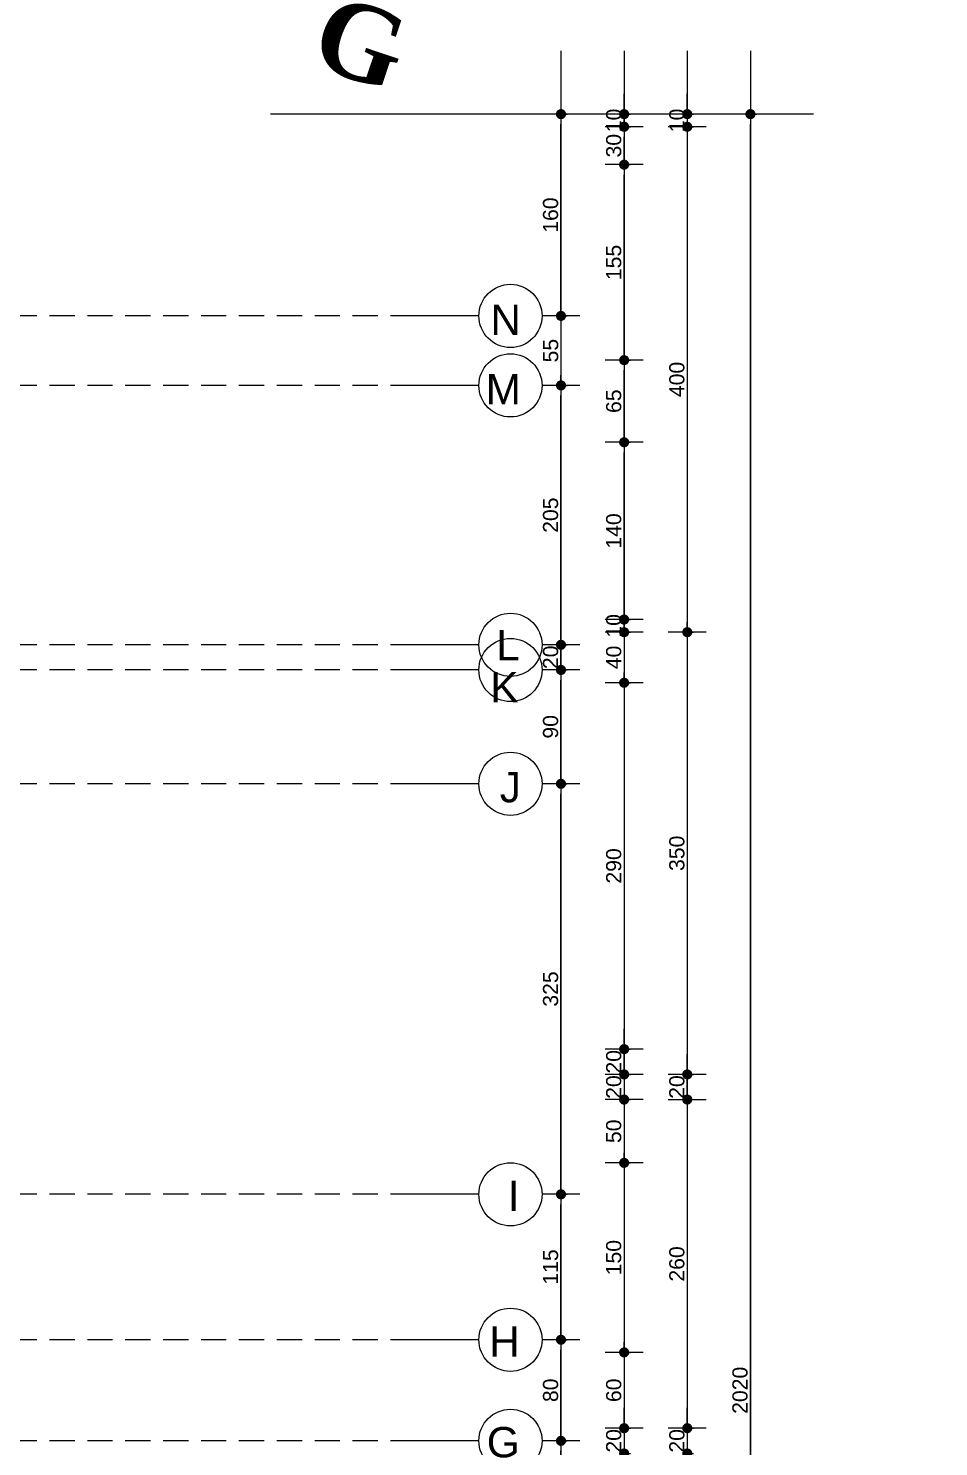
# Model space of a CAD drawing. Header units: millimetres. Extents: x 38129 to 72024, y -56282 to 16512.
# Drawn here: x 55656 to 56377, y -44145 to -43023 of the extents above; entities that cross this region are included whole.
import ezdxf

# ---------------------------------------------------------------- set-up
doc = ezdxf.new("R2010")
doc.units = ezdxf.units.MM
doc.linetypes.add('HIDDEN', pattern=[0.375, 0.25, -0.125])
for name, color, linetype, lineweight in [('AKS', 55, 'HIDDEN', 0), ('DIŞÖLÇÜ', 37, 'Continuous', 0), ('DÖŞEME', 4, 'Continuous', 15), ('dışölçü', 32, 'Continuous', 25)]:
    doc.layers.add(name, color=color, linetype=linetype, lineweight=lineweight)
doc.styles.add('icdisolcu_yazi', font='arial.ttf')
doc.styles.add('MALİ1', font='timesbd.ttf')
doc.styles.get("Standard").update_dxf_attribs({"font": 'arial.ttf'})
doc.dimstyles.new('İç Ölçü', dxfattribs={"dimtxt": 12, "dimasz": 8, "dimexe": 5, "dimexo": 0, "dimgap": 2, "dimtad": 1, "dimdec": 0, "dimzin": 12, "dimdsep": 46, "dimtxsty": 'icdisolcu_yazi', "dimblk": 'DOT', "dimcen": 8, "dimdle": 5, "dimclrd": 256, "dimclre": 256, "dimclrt": 7, "dimadec": 0, "dimazin": 3, "dimtfac": 1, "dimtdec": 0, "dimtix": 1, "dimtmove": 2, "dimatfit": 3, "dimldrblk": 'DOT', "dimfxl": 0, "dimtolj": 1, "dimtzin": 0, "dimlwd": -1, "dimlwe": -1, "dimarcsym": 0})

# ---------------------------------------------------------------- blocks, each defined once
blk = doc.blocks.new('KUZEY İŞARETİ')
at = {"layer": 'DÖŞEME'}
h = blk.add_hatch(color=256, dxfattribs=at)
h.paths.add_polyline_path([(0, -74.01), (-19.77, -19.77), (0, 0)])
h.paths.add_polyline_path([(74.01, 0), (19.77, -19.77), (0, 0)])
h.paths.add_polyline_path([(19.59, 19.59), (0, 0), (0, 97.96)])
h.paths.add_polyline_path([(-74.01, 0), (-19.77, 19.77), (0, 0)])
h = blk.add_hatch(color=256, dxfattribs=at)
h.paths.add_polyline_path([(-51.67, -51.83), (-32.27, -19.48), (-22.9, -22.9)])
h.paths.add_polyline_path([(51.84, -51.76), (19.46, -32.33), (22.9, -22.9)])
h.paths.add_polyline_path([(32.6, 19.36), (22.9, 22.9), (52.03, 51.88), (52.15, 51.95)])
h.paths.add_polyline_path([(-22.9, 22.9), (-51.67, 51.83), (-51.75, 51.95), (-20.35, 33.11)])
for p, q in [((0, 97.96), (0, -74.01)), ((52.03, 51.88), (22.9, 22.9)), ((-51.67, 51.83), (-22.9, 22.9)), ((19.77, 19.77), (-19.77, -19.77)), ((-19.77, 19.77), (0, 0)), ((-74.01, 0), (74.01, 0)), ((0, 0), (19.77, -19.77)), ((-51.67, -51.83), (-22.9, -22.9)), ((51.84, -51.76), (22.9, -22.9))]:
    blk.add_line(p, q)
for points in [[(-22.9, 22.9), (0, 114.49), (22.9, 22.9), (85.73, 0), (22.9, -22.9), (0, -85.73), (-22.9, -22.9), (-85.73, 0)], [(-19.52, 19.86), (0, 97.96), (19.52, 19.86), (74.01, 0), (19.77, -19.77), (0, -74.01), (-19.77, -19.77), (-74.01, 0)]]:
    blk.add_lwpolyline(points, close=True)
for points in [[(-35.15, 18.44), (-60.52, 60.72), (-19.58, 36.16)], [(19.64, 35.95), (60.92, 60.72), (35.48, 18.31)], [(-32.27, 19.48), (-51.75, 51.95), (-20.35, 33.11)], [(20.4, 32.9), (52.15, 51.95), (32.6, 19.36)], [(-18.34, -35.41), (-60.52, -60.72), (-35.15, -18.44)], [(35.48, -18.31), (60.92, -60.72), (18.41, -35.21)], [(-19.39, -32.53), (-51.75, -51.95), (-32.27, -19.48)], [(32.6, -19.36), (52.15, -51.95), (19.46, -32.33)]]:
    blk.add_lwpolyline(points)
for radius, start, end in [(59.62, 103.7216, 128.4843), (59.62, 51.301, 76.2784), (55.61, 105.9189, 126.927), (55.61, 52.8404, 74.0811), (59.62, 141.2295, 170.5301), (55.61, 142.763, 168.1645), (55.61, 11.8355, 36.8494), (59.62, 9.4699, 38.4126), (59.62, 189.4699, 218.7705), (55.61, 191.8355, 217.237), (55.61, 323.1506, 348.1645), (59.62, 321.5874, 350.5301), (59.62, 231.5157, 260.5301), (55.61, 233.073, 258.1645), (59.62, 279.4699, 308.699), (55.61, 281.8355, 307.1596)]:
    blk.add_arc((0, 0), radius, start, end)
at = {"style": 'MALİ1'}
for s, p in [('K', (-13.15, 121.07)), ('B', (-126.55, -8.33)), ('D', (92.59, -8.33)), ('G', (-13.15, -123.15))]:
    blk.add_text(s, height=25, dxfattribs=at).set_placement(p)
blk = doc.blocks.new('_Dot')
at = {"color": 0, "lineweight": -2}
blk.add_line((-0.5, 0), (-1, 0), dxfattribs=at)
at = {"color": 0, "lineweight": 30, "const_width": 0.5}
blk.add_lwpolyline([(-0.25, 0, 1), (0.25, 0, 1)], format="xyb", close=True, dxfattribs=at)
blk = doc.blocks.new('*D1895')
at = {"layer": 'Defpoints', "color": 0, "lineweight": 120, "transparency": 16777216}
for p in [(56078.1, -44140.4), (56078.1, -44140.4), (56078.1, -44240.4)]:
    blk.add_point(p, dxfattribs=at)
at = {"layer": 'DIŞÖLÇÜ', "transparency": 16777216}
for p, q in [((56078.1, -44140.4), (56083.1, -44140.4)), ((56078.1, -44240.4), (56083.1, -44240.4))]:
    blk.add_line(p, q, dxfattribs=at)
at = {"layer": 'DIŞÖLÇÜ', "linetype": 'Continuous', "transparency": 16777216}
blk.add_line((56078.1, -44232.4), (56078.1, -44148.4), dxfattribs=at)
at = {"layer": 'DIŞÖLÇÜ', "transparency": 16777216, "xscale": 8, "yscale": 8, "zscale": 8}
for p, rotation in [((56078.1, -44140.4), 90), ((56078.1, -44240.4), 270)]:
    blk.add_blockref('_Dot', p, dxfattribs=dict(at, rotation=rotation))
at = {"layer": 'DIŞÖLÇÜ', "color": 7, "transparency": 16777216, "insert": (56069.9, -44190.4), "char_height": 12, "attachment_point": 5, "rotation": 90, "style": 'icdisolcu_yazi'}
blk.add_mtext('\\A1;100', dxfattribs=at)
blk = doc.blocks.new('*D1896')
at = {"layer": 'Defpoints', "color": 0, "lineweight": 120, "transparency": 16777216}
for p in [(56078.1, -44060.4), (56078.1, -44060.4), (56078.1, -44140.4)]:
    blk.add_point(p, dxfattribs=at)
at = {"layer": 'DIŞÖLÇÜ', "transparency": 16777216}
for p, q in [((56078.1, -44060.4), (56083.1, -44060.4)), ((56078.1, -44140.4), (56083.1, -44140.4))]:
    blk.add_line(p, q, dxfattribs=at)
at = {"layer": 'DIŞÖLÇÜ', "linetype": 'Continuous', "transparency": 16777216}
blk.add_line((56078.1, -44132.4), (56078.1, -44068.4), dxfattribs=at)
at = {"layer": 'DIŞÖLÇÜ', "transparency": 16777216, "xscale": 8, "yscale": 8, "zscale": 8}
for p, rotation in [((56078.1, -44060.4), 90), ((56078.1, -44140.4), 270)]:
    blk.add_blockref('_Dot', p, dxfattribs=dict(at, rotation=rotation))
at = {"layer": 'DIŞÖLÇÜ', "color": 7, "transparency": 16777216, "insert": (56069.9, -44100.4), "char_height": 12, "attachment_point": 5, "rotation": 90, "style": 'icdisolcu_yazi'}
blk.add_mtext('\\A1;80', dxfattribs=at)
blk = doc.blocks.new('*D1897')
at = {"layer": 'Defpoints', "color": 0, "lineweight": 120, "transparency": 16777216}
for p in [(56078.1, -43945.3), (56078.1, -43945.3), (56078.1, -44060.4)]:
    blk.add_point(p, dxfattribs=at)
at = {"layer": 'DIŞÖLÇÜ', "transparency": 16777216}
for p, q in [((56078.1, -43945.3), (56083.1, -43945.3)), ((56078.1, -44060.4), (56083.1, -44060.4))]:
    blk.add_line(p, q, dxfattribs=at)
at = {"layer": 'DIŞÖLÇÜ', "linetype": 'Continuous', "transparency": 16777216}
blk.add_line((56078.1, -44052.4), (56078.1, -43953.3), dxfattribs=at)
at = {"layer": 'DIŞÖLÇÜ', "transparency": 16777216, "xscale": 8, "yscale": 8, "zscale": 8}
for p, rotation in [((56078.1, -43945.3), 90), ((56078.1, -44060.4), 270)]:
    blk.add_blockref('_Dot', p, dxfattribs=dict(at, rotation=rotation))
at = {"layer": 'DIŞÖLÇÜ', "color": 7, "transparency": 16777216, "insert": (56069.9, -44002.8), "char_height": 12, "attachment_point": 5, "rotation": 90, "style": 'icdisolcu_yazi'}
blk.add_mtext('\\A1;115', dxfattribs=at)
blk = doc.blocks.new('*D1898')
at = {"layer": 'Defpoints', "color": 0, "lineweight": 120, "transparency": 16777216}
for p in [(56078.1, -43620.4), (56078.1, -43620.4), (56078.1, -43945.3)]:
    blk.add_point(p, dxfattribs=at)
at = {"layer": 'DIŞÖLÇÜ', "transparency": 16777216}
for p, q in [((56078.1, -43620.4), (56083.1, -43620.4)), ((56078.1, -43945.3), (56083.1, -43945.3))]:
    blk.add_line(p, q, dxfattribs=at)
at = {"layer": 'DIŞÖLÇÜ', "linetype": 'Continuous', "transparency": 16777216}
blk.add_line((56078.1, -43937.3), (56078.1, -43628.4), dxfattribs=at)
at = {"layer": 'DIŞÖLÇÜ', "transparency": 16777216, "xscale": 8, "yscale": 8, "zscale": 8}
for p, rotation in [((56078.1, -43620.4), 90), ((56078.1, -43945.3), 270)]:
    blk.add_blockref('_Dot', p, dxfattribs=dict(at, rotation=rotation))
at = {"layer": 'DIŞÖLÇÜ', "color": 7, "transparency": 16777216, "insert": (56069.9, -43782.8), "char_height": 12, "attachment_point": 5, "rotation": 90, "style": 'icdisolcu_yazi'}
blk.add_mtext('\\A1;325', dxfattribs=at)
blk = doc.blocks.new('*D1899')
at = {"layer": 'Defpoints', "color": 0, "lineweight": 120, "transparency": 16777216}
for p in [(56078.1, -43530.3), (56078.1, -43530.3), (56078.1, -43620.4)]:
    blk.add_point(p, dxfattribs=at)
at = {"layer": 'DIŞÖLÇÜ', "transparency": 16777216}
for p, q in [((56078.1, -43530.3), (56083.1, -43530.3)), ((56078.1, -43620.4), (56083.1, -43620.4))]:
    blk.add_line(p, q, dxfattribs=at)
at = {"layer": 'DIŞÖLÇÜ', "linetype": 'Continuous', "transparency": 16777216}
blk.add_line((56078.1, -43612.4), (56078.1, -43538.3), dxfattribs=at)
at = {"layer": 'DIŞÖLÇÜ', "transparency": 16777216, "xscale": 8, "yscale": 8, "zscale": 8}
for p, rotation in [((56078.1, -43530.3), 90), ((56078.1, -43620.4), 270)]:
    blk.add_blockref('_Dot', p, dxfattribs=dict(at, rotation=rotation))
at = {"layer": 'DIŞÖLÇÜ', "color": 7, "transparency": 16777216, "insert": (56069.9, -43575.3), "char_height": 12, "attachment_point": 5, "rotation": 90, "style": 'icdisolcu_yazi'}
blk.add_mtext('\\A1;90', dxfattribs=at)
blk = doc.blocks.new('*D1900')
at = {"layer": 'Defpoints', "color": 0, "lineweight": 120, "transparency": 16777216}
for p in [(56078.1, -43510.4), (56078.1, -43510.4), (56078.1, -43530.3)]:
    blk.add_point(p, dxfattribs=at)
at = {"layer": 'DIŞÖLÇÜ', "linetype": 'Continuous', "transparency": 16777216}
for p, q in [((56078.1, -43502.4), (56078.1, -43494.4)), ((56078.1, -43530.3), (56078.1, -43510.4)), ((56078.1, -43538.3), (56078.1, -43546.3))]:
    blk.add_line(p, q, dxfattribs=at)
at = {"layer": 'DIŞÖLÇÜ', "transparency": 16777216}
for p, q in [((56078.1, -43510.4), (56083.1, -43510.4)), ((56078.1, -43530.3), (56083.1, -43530.3))]:
    blk.add_line(p, q, dxfattribs=at)
at = {"layer": 'DIŞÖLÇÜ', "transparency": 16777216, "xscale": 8, "yscale": 8, "zscale": 8}
for p, rotation in [((56078.1, -43510.4), 270), ((56078.1, -43530.3), 90)]:
    blk.add_blockref('_Dot', p, dxfattribs=dict(at, rotation=rotation))
at = {"layer": 'DIŞÖLÇÜ', "color": 7, "transparency": 16777216, "insert": (56069.9, -43520.3), "char_height": 12, "attachment_point": 5, "rotation": 90, "style": 'icdisolcu_yazi'}
blk.add_mtext('\\A1;20', dxfattribs=at)
blk = doc.blocks.new('*D1901')
at = {"layer": 'Defpoints', "color": 0, "lineweight": 120, "transparency": 16777216}
for p in [(56078.1, -43305.1), (56078.1, -43305.1), (56078.1, -43510.4)]:
    blk.add_point(p, dxfattribs=at)
at = {"layer": 'DIŞÖLÇÜ', "transparency": 16777216}
for p, q in [((56078.1, -43305.1), (56083.1, -43305.1)), ((56078.1, -43510.4), (56083.1, -43510.4))]:
    blk.add_line(p, q, dxfattribs=at)
at = {"layer": 'DIŞÖLÇÜ', "linetype": 'Continuous', "transparency": 16777216}
blk.add_line((56078.1, -43502.4), (56078.1, -43313.1), dxfattribs=at)
at = {"layer": 'DIŞÖLÇÜ', "transparency": 16777216, "xscale": 8, "yscale": 8, "zscale": 8}
for p, rotation in [((56078.1, -43305.1), 90), ((56078.1, -43510.4), 270)]:
    blk.add_blockref('_Dot', p, dxfattribs=dict(at, rotation=rotation))
at = {"layer": 'DIŞÖLÇÜ', "color": 7, "transparency": 16777216, "insert": (56069.9, -43407.8), "char_height": 12, "attachment_point": 5, "rotation": 90, "style": 'icdisolcu_yazi'}
blk.add_mtext('\\A1;205', dxfattribs=at)
blk = doc.blocks.new('*D1902')
at = {"layer": 'Defpoints', "color": 0, "lineweight": 120, "transparency": 16777216}
for p in [(56078.1, -43090.4), (56078.1, -43090.4), (56078.1, -43250.1)]:
    blk.add_point(p, dxfattribs=at)
at = {"layer": 'DIŞÖLÇÜ', "transparency": 16777216}
for p, q in [((56078.1, -43090.4), (56083.1, -43090.4)), ((56078.1, -43250.1), (56083.1, -43250.1))]:
    blk.add_line(p, q, dxfattribs=at)
at = {"layer": 'DIŞÖLÇÜ', "linetype": 'Continuous', "transparency": 16777216}
blk.add_line((56078.1, -43242.1), (56078.1, -43098.4), dxfattribs=at)
at = {"layer": 'DIŞÖLÇÜ', "transparency": 16777216, "xscale": 8, "yscale": 8, "zscale": 8}
for p, rotation in [((56078.1, -43090.4), 90), ((56078.1, -43250.1), 270)]:
    blk.add_blockref('_Dot', p, dxfattribs=dict(at, rotation=rotation))
at = {"layer": 'DIŞÖLÇÜ', "color": 7, "transparency": 16777216, "insert": (56069.9, -43170.3), "char_height": 12, "attachment_point": 5, "rotation": 90, "style": 'icdisolcu_yazi'}
blk.add_mtext('\\A1;160', dxfattribs=at)
blk = doc.blocks.new('*D2008')
at = {"layer": 'Defpoints', "color": 0, "lineweight": 120, "transparency": 16777216}
for p in [(56128.1, -43490.4), (56128.1, -43490.4), (56128.1, -43500.4)]:
    blk.add_point(p, dxfattribs=at)
at = {"layer": 'DIŞÖLÇÜ', "linetype": 'Continuous', "transparency": 16777216}
for p, q in [((56128.1, -43482.4), (56128.1, -43474.4)), ((56128.1, -43500.4), (56128.1, -43490.4)), ((56128.1, -43508.4), (56128.1, -43516.4))]:
    blk.add_line(p, q, dxfattribs=at)
at = {"layer": 'DIŞÖLÇÜ', "transparency": 16777216}
for p, q in [((56128.1, -43490.4), (56133.1, -43490.4)), ((56128.1, -43500.4), (56133.1, -43500.4))]:
    blk.add_line(p, q, dxfattribs=at)
at = {"layer": 'DIŞÖLÇÜ', "transparency": 16777216, "xscale": 8, "yscale": 8, "zscale": 8}
for p, rotation in [((56128.1, -43490.4), 270), ((56128.1, -43500.4), 90)]:
    blk.add_blockref('_Dot', p, dxfattribs=dict(at, rotation=rotation))
at = {"layer": 'DIŞÖLÇÜ', "color": 7, "transparency": 16777216, "insert": (56119.9, -43495.4), "char_height": 12, "attachment_point": 5, "rotation": 90, "style": 'icdisolcu_yazi'}
blk.add_mtext('\\A1;10', dxfattribs=at)
blk = doc.blocks.new('*D2009')
at = {"layer": 'Defpoints', "color": 0, "lineweight": 120, "transparency": 16777216}
for p in [(56128.1, -43350.1), (56128.1, -43350.1), (56128.1, -43490.4)]:
    blk.add_point(p, dxfattribs=at)
at = {"layer": 'DIŞÖLÇÜ', "transparency": 16777216}
for p, q in [((56128.1, -43350.1), (56133.1, -43350.1)), ((56128.1, -43490.4), (56133.1, -43490.4))]:
    blk.add_line(p, q, dxfattribs=at)
at = {"layer": 'DIŞÖLÇÜ', "linetype": 'Continuous', "transparency": 16777216}
blk.add_line((56128.1, -43482.4), (56128.1, -43358.1), dxfattribs=at)
at = {"layer": 'DIŞÖLÇÜ', "transparency": 16777216, "xscale": 8, "yscale": 8, "zscale": 8}
for p, rotation in [((56128.1, -43350.1), 90), ((56128.1, -43490.4), 270)]:
    blk.add_blockref('_Dot', p, dxfattribs=dict(at, rotation=rotation))
at = {"layer": 'DIŞÖLÇÜ', "color": 7, "transparency": 16777216, "insert": (56119.9, -43420.3), "char_height": 12, "attachment_point": 5, "rotation": 90, "style": 'icdisolcu_yazi'}
blk.add_mtext('\\A1;140', dxfattribs=at)
blk = doc.blocks.new('*D2010')
at = {"layer": 'Defpoints', "color": 0, "lineweight": 120, "transparency": 16777216}
for p in [(56128.1, -43285.1), (56128.1, -43285.1), (56128.1, -43350.1)]:
    blk.add_point(p, dxfattribs=at)
at = {"layer": 'DIŞÖLÇÜ', "transparency": 16777216}
for p, q in [((56128.1, -43285.1), (56133.1, -43285.1)), ((56128.1, -43350.1), (56133.1, -43350.1))]:
    blk.add_line(p, q, dxfattribs=at)
at = {"layer": 'DIŞÖLÇÜ', "linetype": 'Continuous', "transparency": 16777216}
blk.add_line((56128.1, -43342.1), (56128.1, -43293.1), dxfattribs=at)
at = {"layer": 'DIŞÖLÇÜ', "transparency": 16777216, "xscale": 8, "yscale": 8, "zscale": 8}
for p, rotation in [((56128.1, -43285.1), 90), ((56128.1, -43350.1), 270)]:
    blk.add_blockref('_Dot', p, dxfattribs=dict(at, rotation=rotation))
at = {"layer": 'DIŞÖLÇÜ', "color": 7, "transparency": 16777216, "insert": (56119.9, -43317.6), "char_height": 12, "attachment_point": 5, "rotation": 90, "style": 'icdisolcu_yazi'}
blk.add_mtext('\\A1;65', dxfattribs=at)
blk = doc.blocks.new('*D2011')
at = {"layer": 'Defpoints', "color": 0, "lineweight": 120, "transparency": 16777216}
for p in [(56128.1, -43130.4), (56128.1, -43130.4), (56128.1, -43285.1)]:
    blk.add_point(p, dxfattribs=at)
at = {"layer": 'DIŞÖLÇÜ', "transparency": 16777216}
for p, q in [((56128.1, -43130.4), (56133.1, -43130.4)), ((56128.1, -43285.1), (56133.1, -43285.1))]:
    blk.add_line(p, q, dxfattribs=at)
at = {"layer": 'DIŞÖLÇÜ', "linetype": 'Continuous', "transparency": 16777216}
blk.add_line((56128.1, -43277.1), (56128.1, -43138.4), dxfattribs=at)
at = {"layer": 'DIŞÖLÇÜ', "transparency": 16777216, "xscale": 8, "yscale": 8, "zscale": 8}
for p, rotation in [((56128.1, -43130.4), 90), ((56128.1, -43285.1), 270)]:
    blk.add_blockref('_Dot', p, dxfattribs=dict(at, rotation=rotation))
at = {"layer": 'DIŞÖLÇÜ', "color": 7, "transparency": 16777216, "insert": (56119.9, -43207.8), "char_height": 12, "attachment_point": 5, "rotation": 90, "style": 'icdisolcu_yazi'}
blk.add_mtext('\\A1;155', dxfattribs=at)
blk = doc.blocks.new('*D2012')
at = {"layer": 'Defpoints', "color": 0, "lineweight": 120, "transparency": 16777216}
for p in [(56128.1, -43100.4), (56128.1, -43100.4), (56128.1, -43130.4)]:
    blk.add_point(p, dxfattribs=at)
at = {"layer": 'DIŞÖLÇÜ', "transparency": 16777216}
for p, q in [((56128.1, -43100.4), (56133.1, -43100.4)), ((56128.1, -43130.4), (56133.1, -43130.4))]:
    blk.add_line(p, q, dxfattribs=at)
at = {"layer": 'DIŞÖLÇÜ', "linetype": 'Continuous', "transparency": 16777216}
blk.add_line((56128.1, -43122.4), (56128.1, -43108.4), dxfattribs=at)
at = {"layer": 'DIŞÖLÇÜ', "transparency": 16777216, "xscale": 8, "yscale": 8, "zscale": 8}
for p, rotation in [((56128.1, -43100.4), 90), ((56128.1, -43130.4), 270)]:
    blk.add_blockref('_Dot', p, dxfattribs=dict(at, rotation=rotation))
at = {"layer": 'DIŞÖLÇÜ', "color": 7, "transparency": 16777216, "insert": (56119.9, -43115.4), "char_height": 12, "attachment_point": 5, "rotation": 90, "style": 'icdisolcu_yazi'}
blk.add_mtext('\\A1;30', dxfattribs=at)
blk = doc.blocks.new('*D2013')
at = {"layer": 'Defpoints', "color": 0, "lineweight": 120, "transparency": 16777216}
for p in [(56128.1, -43090.4), (56128.1, -43090.4), (56128.1, -43100.4)]:
    blk.add_point(p, dxfattribs=at)
at = {"layer": 'DIŞÖLÇÜ', "linetype": 'Continuous', "transparency": 16777216}
for p, q in [((56128.1, -43082.4), (56128.1, -43074.4)), ((56128.1, -43100.4), (56128.1, -43090.4)), ((56128.1, -43108.4), (56128.1, -43116.4))]:
    blk.add_line(p, q, dxfattribs=at)
at = {"layer": 'DIŞÖLÇÜ', "transparency": 16777216}
for p, q in [((56128.1, -43090.4), (56133.1, -43090.4)), ((56128.1, -43100.4), (56133.1, -43100.4))]:
    blk.add_line(p, q, dxfattribs=at)
at = {"layer": 'DIŞÖLÇÜ', "transparency": 16777216, "xscale": 8, "yscale": 8, "zscale": 8}
for p, rotation in [((56128.1, -43090.4), 270), ((56128.1, -43100.4), 90)]:
    blk.add_blockref('_Dot', p, dxfattribs=dict(at, rotation=rotation))
at = {"layer": 'DIŞÖLÇÜ', "color": 7, "transparency": 16777216, "insert": (56119.9, -43095.4), "char_height": 12, "attachment_point": 5, "rotation": 90, "style": 'icdisolcu_yazi'}
blk.add_mtext('\\A1;10', dxfattribs=at)
blk = doc.blocks.new('*D2014')
at = {"layer": 'Defpoints', "color": 0, "lineweight": 120, "transparency": 16777216}
for p in [(56178.1, -43090.4), (56178.1, -43100.4), (56178.1, -43100.4)]:
    blk.add_point(p, dxfattribs=at)
at = {"layer": 'DIŞÖLÇÜ', "linetype": 'Continuous', "transparency": 16777216}
for p, q in [((56178.1, -43082.4), (56178.1, -43074.4)), ((56178.1, -43090.4), (56178.1, -43100.4)), ((56178.1, -43108.4), (56178.1, -43116.4))]:
    blk.add_line(p, q, dxfattribs=at)
at = {"layer": 'DIŞÖLÇÜ', "transparency": 16777216}
for p, q in [((56178.1, -43090.4), (56183.1, -43090.4)), ((56178.1, -43100.4), (56183.1, -43100.4))]:
    blk.add_line(p, q, dxfattribs=at)
at = {"layer": 'DIŞÖLÇÜ', "transparency": 16777216, "xscale": 8, "yscale": 8, "zscale": 8}
for p, rotation in [((56178.1, -43090.4), 270), ((56178.1, -43100.4), 90)]:
    blk.add_blockref('_Dot', p, dxfattribs=dict(at, rotation=rotation))
at = {"layer": 'DIŞÖLÇÜ', "color": 7, "transparency": 16777216, "insert": (56169.9, -43095.4), "char_height": 12, "attachment_point": 5, "rotation": 90, "style": 'icdisolcu_yazi'}
blk.add_mtext('\\A1;10', dxfattribs=at)
blk = doc.blocks.new('*D2015')
at = {"layer": 'Defpoints', "color": 0, "lineweight": 120, "transparency": 16777216}
for p in [(56178.1, -43100.4), (56178.1, -43500.4), (56178.1, -43500.4)]:
    blk.add_point(p, dxfattribs=at)
at = {"layer": 'DIŞÖLÇÜ', "transparency": 16777216}
for p, q in [((56178.1, -43100.4), (56183.1, -43100.4)), ((56178.1, -43500.4), (56183.1, -43500.4))]:
    blk.add_line(p, q, dxfattribs=at)
at = {"layer": 'DIŞÖLÇÜ', "linetype": 'Continuous', "transparency": 16777216}
blk.add_line((56178.1, -43108.4), (56178.1, -43492.4), dxfattribs=at)
at = {"layer": 'DIŞÖLÇÜ', "transparency": 16777216, "xscale": 8, "yscale": 8, "zscale": 8}
for p, rotation in [((56178.1, -43100.4), 90), ((56178.1, -43500.4), 270)]:
    blk.add_blockref('_Dot', p, dxfattribs=dict(at, rotation=rotation))
at = {"layer": 'DIŞÖLÇÜ', "color": 7, "transparency": 16777216, "insert": (56169.9, -43300.4), "char_height": 12, "attachment_point": 5, "rotation": 90, "style": 'icdisolcu_yazi'}
blk.add_mtext('\\A1;400', dxfattribs=at)
blk = doc.blocks.new('*D2016')
at = {"layer": 'Defpoints', "color": 0, "lineweight": 120, "transparency": 16777216}
for p in [(56178.1, -43500.4), (56178.1, -43850.4), (56178.1, -43850.4)]:
    blk.add_point(p, dxfattribs=at)
at = {"layer": 'DIŞÖLÇÜ', "transparency": 16777216}
for p, q in [((56178.1, -43500.4), (56183.1, -43500.4)), ((56178.1, -43850.4), (56183.1, -43850.4))]:
    blk.add_line(p, q, dxfattribs=at)
at = {"layer": 'DIŞÖLÇÜ', "linetype": 'Continuous', "transparency": 16777216}
blk.add_line((56178.1, -43508.4), (56178.1, -43842.4), dxfattribs=at)
at = {"layer": 'DIŞÖLÇÜ', "transparency": 16777216, "xscale": 8, "yscale": 8, "zscale": 8}
for p, rotation in [((56178.1, -43500.4), 90), ((56178.1, -43850.4), 270)]:
    blk.add_blockref('_Dot', p, dxfattribs=dict(at, rotation=rotation))
at = {"layer": 'DIŞÖLÇÜ', "color": 7, "transparency": 16777216, "insert": (56169.9, -43675.4), "char_height": 12, "attachment_point": 5, "rotation": 90, "style": 'icdisolcu_yazi'}
blk.add_mtext('\\A1;350', dxfattribs=at)
blk = doc.blocks.new('*D2017')
at = {"layer": 'Defpoints', "color": 0, "lineweight": 120, "transparency": 16777216}
for p in [(56178.1, -43870.3), (56178.1, -44130.4), (56178.1, -44130.4)]:
    blk.add_point(p, dxfattribs=at)
at = {"layer": 'DIŞÖLÇÜ', "transparency": 16777216}
for p, q in [((56178.1, -43870.3), (56183.1, -43870.3)), ((56178.1, -44130.4), (56183.1, -44130.4))]:
    blk.add_line(p, q, dxfattribs=at)
at = {"layer": 'DIŞÖLÇÜ', "linetype": 'Continuous', "transparency": 16777216}
blk.add_line((56178.1, -43878.3), (56178.1, -44122.4), dxfattribs=at)
at = {"layer": 'DIŞÖLÇÜ', "transparency": 16777216, "xscale": 8, "yscale": 8, "zscale": 8}
for p, rotation in [((56178.1, -43870.3), 90), ((56178.1, -44130.4), 270)]:
    blk.add_blockref('_Dot', p, dxfattribs=dict(at, rotation=rotation))
at = {"layer": 'DIŞÖLÇÜ', "color": 7, "transparency": 16777216, "insert": (56169.9, -44000.4), "char_height": 12, "attachment_point": 5, "rotation": 90, "style": 'icdisolcu_yazi'}
blk.add_mtext('\\A1;260', dxfattribs=at)
blk = doc.blocks.new('*D2018')
at = {"layer": 'Defpoints', "color": 0, "lineweight": 120, "transparency": 16777216}
for p in [(56178.1, -44130.4), (56178.1, -44150.4), (56178.1, -44150.4)]:
    blk.add_point(p, dxfattribs=at)
at = {"layer": 'DIŞÖLÇÜ', "linetype": 'Continuous', "transparency": 16777216}
for p, q in [((56178.1, -44122.4), (56178.1, -44114.4)), ((56178.1, -44130.4), (56178.1, -44150.4)), ((56178.1, -44158.4), (56178.1, -44166.4))]:
    blk.add_line(p, q, dxfattribs=at)
at = {"layer": 'DIŞÖLÇÜ', "transparency": 16777216}
for p, q in [((56178.1, -44130.4), (56183.1, -44130.4)), ((56178.1, -44150.4), (56183.1, -44150.4))]:
    blk.add_line(p, q, dxfattribs=at)
at = {"layer": 'DIŞÖLÇÜ', "transparency": 16777216, "xscale": 8, "yscale": 8, "zscale": 8}
for p, rotation in [((56178.1, -44130.4), 270), ((56178.1, -44150.4), 90)]:
    blk.add_blockref('_Dot', p, dxfattribs=dict(at, rotation=rotation))
at = {"layer": 'DIŞÖLÇÜ', "color": 7, "transparency": 16777216, "insert": (56169.9, -44140.4), "char_height": 12, "attachment_point": 5, "rotation": 90, "style": 'icdisolcu_yazi'}
blk.add_mtext('\\A1;20', dxfattribs=at)
blk = doc.blocks.new('*D2022')
at = {"layer": 'Defpoints', "color": 0, "lineweight": 120, "transparency": 16777216}
for p in [(56228.1, -43090.4), (56228.1, -43090.4), (56228.1, -45110.4)]:
    blk.add_point(p, dxfattribs=at)
at = {"layer": 'DIŞÖLÇÜ', "transparency": 16777216}
for p, q in [((56228.1, -43090.4), (56233.1, -43090.4)), ((56228.1, -45110.4), (56233.1, -45110.4))]:
    blk.add_line(p, q, dxfattribs=at)
at = {"layer": 'DIŞÖLÇÜ', "linetype": 'Continuous', "transparency": 16777216}
blk.add_line((56228.1, -45102.4), (56228.1, -43098.4), dxfattribs=at)
at = {"layer": 'DIŞÖLÇÜ', "transparency": 16777216, "xscale": 8, "yscale": 8, "zscale": 8}
for p, rotation in [((56228.1, -43090.4), 90), ((56228.1, -45110.4), 270)]:
    blk.add_blockref('_Dot', p, dxfattribs=dict(at, rotation=rotation))
at = {"layer": 'DIŞÖLÇÜ', "color": 7, "transparency": 16777216, "insert": (56219.9, -44100.4), "char_height": 12, "attachment_point": 5, "rotation": 90, "style": 'icdisolcu_yazi'}
blk.add_mtext('\\A1;2020', dxfattribs=at)
blk = doc.blocks.new('*D2096')
at = {"layer": 'Defpoints', "color": 0, "lineweight": 120, "transparency": 16777216}
for p in [(56128.1, -43500.4), (56128.1, -43540.4), (56128.1, -43540.4)]:
    blk.add_point(p, dxfattribs=at)
at = {"layer": 'DIŞÖLÇÜ', "transparency": 16777216}
for p, q in [((56128.1, -43500.4), (56133.1, -43500.4)), ((56128.1, -43540.4), (56133.1, -43540.4))]:
    blk.add_line(p, q, dxfattribs=at)
at = {"layer": 'DIŞÖLÇÜ', "linetype": 'Continuous', "transparency": 16777216}
blk.add_line((56128.1, -43508.4), (56128.1, -43532.4), dxfattribs=at)
at = {"layer": 'DIŞÖLÇÜ', "transparency": 16777216, "xscale": 8, "yscale": 8, "zscale": 8}
for p, rotation in [((56128.1, -43500.4), 90), ((56128.1, -43540.4), 270)]:
    blk.add_blockref('_Dot', p, dxfattribs=dict(at, rotation=rotation))
at = {"layer": 'DIŞÖLÇÜ', "color": 7, "transparency": 16777216, "insert": (56119.9, -43520.4), "char_height": 12, "attachment_point": 5, "rotation": 90, "style": 'icdisolcu_yazi'}
blk.add_mtext('\\A1;40', dxfattribs=at)
blk = doc.blocks.new('*D2097')
at = {"layer": 'Defpoints', "color": 0, "lineweight": 120, "transparency": 16777216}
for p in [(56128.1, -43540.4), (56128.1, -43830.4), (56128.1, -43830.4)]:
    blk.add_point(p, dxfattribs=at)
at = {"layer": 'DIŞÖLÇÜ', "transparency": 16777216}
for p, q in [((56128.1, -43540.4), (56133.1, -43540.4)), ((56128.1, -43830.4), (56133.1, -43830.4))]:
    blk.add_line(p, q, dxfattribs=at)
at = {"layer": 'DIŞÖLÇÜ', "linetype": 'Continuous', "transparency": 16777216}
blk.add_line((56128.1, -43548.4), (56128.1, -43822.4), dxfattribs=at)
at = {"layer": 'DIŞÖLÇÜ', "transparency": 16777216, "xscale": 8, "yscale": 8, "zscale": 8}
for p, rotation in [((56128.1, -43540.4), 90), ((56128.1, -43830.4), 270)]:
    blk.add_blockref('_Dot', p, dxfattribs=dict(at, rotation=rotation))
at = {"layer": 'DIŞÖLÇÜ', "color": 7, "transparency": 16777216, "insert": (56119.9, -43685.4), "char_height": 12, "attachment_point": 5, "rotation": 90, "style": 'icdisolcu_yazi'}
blk.add_mtext('\\A1;290', dxfattribs=at)
blk = doc.blocks.new('*D2098')
at = {"layer": 'Defpoints', "color": 0, "lineweight": 120, "transparency": 16777216}
for p in [(56128.1, -43830.4), (56128.1, -43850.4), (56128.1, -43850.4)]:
    blk.add_point(p, dxfattribs=at)
at = {"layer": 'DIŞÖLÇÜ', "linetype": 'Continuous', "transparency": 16777216}
for p, q in [((56128.1, -43822.4), (56128.1, -43814.4)), ((56128.1, -43830.4), (56128.1, -43850.4)), ((56128.1, -43858.4), (56128.1, -43866.4))]:
    blk.add_line(p, q, dxfattribs=at)
at = {"layer": 'DIŞÖLÇÜ', "transparency": 16777216}
for p, q in [((56128.1, -43830.4), (56133.1, -43830.4)), ((56128.1, -43850.4), (56133.1, -43850.4))]:
    blk.add_line(p, q, dxfattribs=at)
at = {"layer": 'DIŞÖLÇÜ', "transparency": 16777216, "xscale": 8, "yscale": 8, "zscale": 8}
for p, rotation in [((56128.1, -43830.4), 270), ((56128.1, -43850.4), 90)]:
    blk.add_blockref('_Dot', p, dxfattribs=dict(at, rotation=rotation))
at = {"layer": 'DIŞÖLÇÜ', "color": 7, "transparency": 16777216, "insert": (56119.9, -43840.4), "char_height": 12, "attachment_point": 5, "rotation": 90, "style": 'icdisolcu_yazi'}
blk.add_mtext('\\A1;20', dxfattribs=at)
blk = doc.blocks.new('*D2099')
at = {"layer": 'Defpoints', "color": 0, "lineweight": 120, "transparency": 16777216}
for p in [(56128.1, -43850.4), (56128.1, -43870.3), (56128.1, -43870.3)]:
    blk.add_point(p, dxfattribs=at)
at = {"layer": 'DIŞÖLÇÜ', "linetype": 'Continuous', "transparency": 16777216}
for p, q in [((56128.1, -43842.4), (56128.1, -43834.4)), ((56128.1, -43850.4), (56128.1, -43870.3)), ((56128.1, -43878.3), (56128.1, -43886.3))]:
    blk.add_line(p, q, dxfattribs=at)
at = {"layer": 'DIŞÖLÇÜ', "transparency": 16777216}
for p, q in [((56128.1, -43850.4), (56133.1, -43850.4)), ((56128.1, -43870.3), (56133.1, -43870.3))]:
    blk.add_line(p, q, dxfattribs=at)
at = {"layer": 'DIŞÖLÇÜ', "transparency": 16777216, "xscale": 8, "yscale": 8, "zscale": 8}
for p, rotation in [((56128.1, -43850.4), 270), ((56128.1, -43870.3), 90)]:
    blk.add_blockref('_Dot', p, dxfattribs=dict(at, rotation=rotation))
at = {"layer": 'DIŞÖLÇÜ', "color": 7, "transparency": 16777216, "insert": (56119.9, -43860.4), "char_height": 12, "attachment_point": 5, "rotation": 90, "style": 'icdisolcu_yazi'}
blk.add_mtext('\\A1;20', dxfattribs=at)
blk = doc.blocks.new('*D2100')
at = {"layer": 'Defpoints', "color": 0, "lineweight": 120, "transparency": 16777216}
for p in [(56128.1, -43870.3), (56128.1, -43920.4), (56128.1, -43920.4)]:
    blk.add_point(p, dxfattribs=at)
at = {"layer": 'DIŞÖLÇÜ', "transparency": 16777216}
for p, q in [((56128.1, -43870.3), (56133.1, -43870.3)), ((56128.1, -43920.4), (56133.1, -43920.4))]:
    blk.add_line(p, q, dxfattribs=at)
at = {"layer": 'DIŞÖLÇÜ', "linetype": 'Continuous', "transparency": 16777216}
blk.add_line((56128.1, -43878.3), (56128.1, -43912.4), dxfattribs=at)
at = {"layer": 'DIŞÖLÇÜ', "transparency": 16777216, "xscale": 8, "yscale": 8, "zscale": 8}
for p, rotation in [((56128.1, -43870.3), 90), ((56128.1, -43920.4), 270)]:
    blk.add_blockref('_Dot', p, dxfattribs=dict(at, rotation=rotation))
at = {"layer": 'DIŞÖLÇÜ', "color": 7, "transparency": 16777216, "insert": (56119.9, -43895.4), "char_height": 12, "attachment_point": 5, "rotation": 90, "style": 'icdisolcu_yazi'}
blk.add_mtext('\\A1;50', dxfattribs=at)
blk = doc.blocks.new('*D2101')
at = {"layer": 'Defpoints', "color": 0, "lineweight": 120, "transparency": 16777216}
for p in [(56128.1, -43920.4), (56128.1, -44070.4), (56128.1, -44070.4)]:
    blk.add_point(p, dxfattribs=at)
at = {"layer": 'DIŞÖLÇÜ', "transparency": 16777216}
for p, q in [((56128.1, -43920.4), (56133.1, -43920.4)), ((56128.1, -44070.4), (56133.1, -44070.4))]:
    blk.add_line(p, q, dxfattribs=at)
at = {"layer": 'DIŞÖLÇÜ', "linetype": 'Continuous', "transparency": 16777216}
blk.add_line((56128.1, -43928.4), (56128.1, -44062.4), dxfattribs=at)
at = {"layer": 'DIŞÖLÇÜ', "transparency": 16777216, "xscale": 8, "yscale": 8, "zscale": 8}
for p, rotation in [((56128.1, -43920.4), 90), ((56128.1, -44070.4), 270)]:
    blk.add_blockref('_Dot', p, dxfattribs=dict(at, rotation=rotation))
at = {"layer": 'DIŞÖLÇÜ', "color": 7, "transparency": 16777216, "insert": (56119.9, -43995.4), "char_height": 12, "attachment_point": 5, "rotation": 90, "style": 'icdisolcu_yazi'}
blk.add_mtext('\\A1;150', dxfattribs=at)
blk = doc.blocks.new('*D2102')
at = {"layer": 'Defpoints', "color": 0, "lineweight": 120, "transparency": 16777216}
for p in [(56128.1, -44070.4), (56128.1, -44130.4), (56128.1, -44130.4)]:
    blk.add_point(p, dxfattribs=at)
at = {"layer": 'DIŞÖLÇÜ', "transparency": 16777216}
for p, q in [((56128.1, -44070.4), (56133.1, -44070.4)), ((56128.1, -44130.4), (56133.1, -44130.4))]:
    blk.add_line(p, q, dxfattribs=at)
at = {"layer": 'DIŞÖLÇÜ', "linetype": 'Continuous', "transparency": 16777216}
blk.add_line((56128.1, -44078.4), (56128.1, -44122.4), dxfattribs=at)
at = {"layer": 'DIŞÖLÇÜ', "transparency": 16777216, "xscale": 8, "yscale": 8, "zscale": 8}
for p, rotation in [((56128.1, -44070.4), 90), ((56128.1, -44130.4), 270)]:
    blk.add_blockref('_Dot', p, dxfattribs=dict(at, rotation=rotation))
at = {"layer": 'DIŞÖLÇÜ', "color": 7, "transparency": 16777216, "insert": (56119.9, -44100.4), "char_height": 12, "attachment_point": 5, "rotation": 90, "style": 'icdisolcu_yazi'}
blk.add_mtext('\\A1;60', dxfattribs=at)
blk = doc.blocks.new('*D2103')
at = {"layer": 'Defpoints', "color": 0, "lineweight": 120, "transparency": 16777216}
for p in [(56128.1, -44130.4), (56128.1, -44150.4), (56128.1, -44150.4)]:
    blk.add_point(p, dxfattribs=at)
at = {"layer": 'DIŞÖLÇÜ', "linetype": 'Continuous', "transparency": 16777216}
for p, q in [((56128.1, -44122.4), (56128.1, -44114.4)), ((56128.1, -44130.4), (56128.1, -44150.4)), ((56128.1, -44158.4), (56128.1, -44166.4))]:
    blk.add_line(p, q, dxfattribs=at)
at = {"layer": 'DIŞÖLÇÜ', "transparency": 16777216}
for p, q in [((56128.1, -44130.4), (56133.1, -44130.4)), ((56128.1, -44150.4), (56133.1, -44150.4))]:
    blk.add_line(p, q, dxfattribs=at)
at = {"layer": 'DIŞÖLÇÜ', "transparency": 16777216, "xscale": 8, "yscale": 8, "zscale": 8}
for p, rotation in [((56128.1, -44130.4), 270), ((56128.1, -44150.4), 90)]:
    blk.add_blockref('_Dot', p, dxfattribs=dict(at, rotation=rotation))
at = {"layer": 'DIŞÖLÇÜ', "color": 7, "transparency": 16777216, "insert": (56119.9, -44140.4), "char_height": 12, "attachment_point": 5, "rotation": 90, "style": 'icdisolcu_yazi'}
blk.add_mtext('\\A1;20', dxfattribs=at)
blk = doc.blocks.new('*D2111')
at = {"layer": 'Defpoints', "color": 0, "lineweight": 120, "transparency": 16777216}
for p in [(56178.1, -43850.4), (56178.1, -43850.4), (56178.1, -43870.3)]:
    blk.add_point(p, dxfattribs=at)
at = {"layer": 'DIŞÖLÇÜ', "linetype": 'Continuous', "transparency": 16777216}
for p, q in [((56178.1, -43842.4), (56178.1, -43834.4)), ((56178.1, -43870.3), (56178.1, -43850.4)), ((56178.1, -43878.3), (56178.1, -43886.3))]:
    blk.add_line(p, q, dxfattribs=at)
at = {"layer": 'DIŞÖLÇÜ', "transparency": 16777216}
for p, q in [((56178.1, -43850.4), (56183.1, -43850.4)), ((56178.1, -43870.3), (56183.1, -43870.3))]:
    blk.add_line(p, q, dxfattribs=at)
at = {"layer": 'DIŞÖLÇÜ', "transparency": 16777216, "xscale": 8, "yscale": 8, "zscale": 8}
for p, rotation in [((56178.1, -43850.4), 270), ((56178.1, -43870.3), 90)]:
    blk.add_blockref('_Dot', p, dxfattribs=dict(at, rotation=rotation))
at = {"layer": 'DIŞÖLÇÜ', "color": 7, "transparency": 16777216, "insert": (56169.9, -43860.4), "char_height": 12, "attachment_point": 5, "rotation": 90, "style": 'icdisolcu_yazi'}
blk.add_mtext('\\A1;20', dxfattribs=at)
blk = doc.blocks.new('*D2115')
at = {"layer": 'Defpoints', "color": 0, "lineweight": 120, "transparency": 16777216}
for p in [(56078.1, -43250.1), (56078.1, -43305.1), (56078.1, -43305.1)]:
    blk.add_point(p, dxfattribs=at)
at = {"layer": 'DIŞÖLÇÜ', "transparency": 16777216}
for p, q in [((56078.1, -43250.1), (56083.1, -43250.1)), ((56078.1, -43305.1), (56083.1, -43305.1))]:
    blk.add_line(p, q, dxfattribs=at)
at = {"layer": 'DIŞÖLÇÜ', "linetype": 'Continuous', "transparency": 16777216}
blk.add_line((56078.1, -43258.1), (56078.1, -43297.1), dxfattribs=at)
at = {"layer": 'DIŞÖLÇÜ', "transparency": 16777216, "xscale": 8, "yscale": 8, "zscale": 8}
for p, rotation in [((56078.1, -43250.1), 90), ((56078.1, -43305.1), 270)]:
    blk.add_blockref('_Dot', p, dxfattribs=dict(at, rotation=rotation))
at = {"layer": 'DIŞÖLÇÜ', "color": 7, "transparency": 16777216, "insert": (56070, -43277.6), "char_height": 12, "attachment_point": 5, "rotation": 90, "style": 'icdisolcu_yazi'}
blk.add_mtext('\\A1;55', dxfattribs=at)

msp = doc.modelspace()

# ---------------------------------------------------------------- linework, layer by layer
at = {"layer": 'AKS', "ltscale": 80}
for p, q in [((55963.1, -43250.1), (53747.7, -43250.1)), ((55963.1, -43305.1), (53747.7, -43305.1)), ((55963.1, -43510.4), (53747.7, -43510.4)), ((55963.1, -43530.3), (53747.7, -43530.3)), ((55963.1, -43620.4), (53747.7, -43620.4)), ((55963.1, -43945.3), (53747.7, -43945.3)), ((55963.1, -44060.4), (53747.7, -44060.4)), ((55963.1, -44140.4), (53747.7, -44140.4))]:
    msp.add_line(p, q, dxfattribs=at)
at = {"layer": 'DIŞÖLÇÜ'}
for p, q in [((56078.1, -43040.4), (56078.1, -45160.4)), ((56128.1, -43040.4), (56128.1, -45160.4)), ((56178.1, -43040.4), (56178.1, -45160.4)), ((56228.1, -43040.4), (56228.1, -45160.4)), ((56278.1, -43090.4), (55848.2, -43090.4)), ((56143.1, -43100.4), (56113.1, -43100.4)), ((56193.1, -43100.4), (56163.1, -43100.4)), ((56143.1, -43130.4), (56113.1, -43130.4)), ((56013.1, -43250.1), (55963.1, -43250.1)), ((56093.1, -43250.1), (56063.1, -43250.1)), ((56143.1, -43285.1), (56113.1, -43285.1)), ((56013.1, -43305.1), (55963.1, -43305.1)), ((56093.1, -43305.1), (56063.1, -43305.1)), ((56143.1, -43350.1), (56113.1, -43350.1)), ((56143.1, -43490.4), (56113.1, -43490.4)), ((56143.1, -43500.4), (56113.1, -43500.4)), ((56193.1, -43500.4), (56163.1, -43500.4)), ((56013.1, -43510.4), (55963.1, -43510.4)), ((56093.1, -43510.4), (56063.1, -43510.4)), ((56013.1, -43530.3), (55963.1, -43530.3)), ((56093.1, -43530.3), (56063.1, -43530.3)), ((56143.1, -43540.4), (56113.1, -43540.4)), ((56013.1, -43620.4), (55963.1, -43620.4)), ((56093.1, -43620.4), (56063.1, -43620.4)), ((56143.1, -43830.4), (56113.1, -43830.4)), ((56143.1, -43850.4), (56113.1, -43850.4)), ((56193.1, -43850.4), (56163.1, -43850.4)), ((56143.1, -43870.3), (56113.1, -43870.3)), ((56193.1, -43870.4), (56163.1, -43870.4)), ((56143.1, -43920.4), (56113.1, -43920.4)), ((56013.1, -43945.3), (55963.1, -43945.3)), ((56093.1, -43945.3), (56063.1, -43945.3)), ((56013.1, -44060.4), (55963.1, -44060.4)), ((56093.1, -44060.4), (56063.1, -44060.4)), ((56143.1, -44070.4), (56113.1, -44070.4)), ((56143.1, -44130.4), (56113.1, -44130.4)), ((56193.1, -44130.4), (56163.1, -44130.4)), ((56013.1, -44140.4), (55963.1, -44140.4)), ((56093.1, -44140.4), (56063.1, -44140.4))]:
    msp.add_line(p, q, dxfattribs=at)
for centre in [(56038.1, -43250.1), (56038.1, -43305.1), (56038.1, -43510.4), (56038.1, -43530.3), (56038.1, -43620.4), (56038.1, -43945.3), (56038.1, -44060.4), (56038.1, -44140.4)]:
    msp.add_circle(centre, 25, dxfattribs=at)

# ---------------------------------------------------------------- block references
at = {"layer": 'dışölçü', "xscale": 2.379999999934821, "yscale": 2.379999999934821, "zscale": 2.379999999934821, "rotation": 341.4124835901688}
msp.add_blockref('KUZEY İŞARETİ', (56000.1, -42782.8), dxfattribs=at)

# ---------------------------------------------------------------- texts
at = {"layer": 'DIŞÖLÇÜ', "char_height": 24, "width": 425.623, "attachment_point": 9, "rotation": 0}
for s, insert in [('N', (56046.4, -43265.1)), ('M', (56046.4, -43320.1)), ('L', (56045.4, -43522.7)), ('K', (56044.5, -43555.9)), ('J', (56046.4, -43635.4)), ('I', (56045.4, -43958.6)), ('H', (56045.4, -44073.8)), ('G', (56045.4, -44153.8))]:
    msp.add_mtext(s, dxfattribs=dict(at, insert=insert))

# ---------------------------------------------------------------- dimensions: what is measured, and where the dimension line sits
at = {"layer": 'DIŞÖLÇÜ'}
for base, p1, p2, picture, middle in [((56128.1, -43090.4), (56128.1, -43100.4), (56128.1, -43090.4), '*D2013', (56119.9, -43095.4)), ((56178.1, -43100.4), (56178.1, -43090.4), (56178.1, -43100.4), '*D2014', (56169.9, -43095.4)), ((56078.1, -43090.4), (56078.1, -43250.1), (56078.1, -43090.4), '*D1902', (56069.9, -43170.3)), ((56228.1, -43090.4), (56228.1, -45110.4), (56228.1, -43090.4), '*D2022', (56219.9, -44100.4)), ((56128.1, -43100.4), (56128.1, -43130.4), (56128.1, -43100.4), '*D2012', (56119.9, -43115.4)), ((56178.1, -43500.4), (56178.1, -43100.4), (56178.1, -43500.4), '*D2015', (56169.9, -43300.4)), ((56128.1, -43130.4), (56128.1, -43285.1), (56128.1, -43130.4), '*D2011', (56119.9, -43207.8)), ((56078.1, -43305.1), (56078.1, -43250.1), (56078.1, -43305.1), '*D2115', (56070, -43277.6)), ((56128.1, -43285.1), (56128.1, -43350.1), (56128.1, -43285.1), '*D2010', (56119.9, -43317.6)), ((56078.1, -43305.1), (56078.1, -43510.4), (56078.1, -43305.1), '*D1901', (56069.9, -43407.8)), ((56128.1, -43350.1), (56128.1, -43490.4), (56128.1, -43350.1), '*D2009', (56119.9, -43420.3)), ((56128.1, -43490.4), (56128.1, -43500.4), (56128.1, -43490.4), '*D2008', (56119.9, -43495.4)), ((56078.1, -43510.4), (56078.1, -43530.3), (56078.1, -43510.4), '*D1900', (56069.9, -43520.3)), ((56128.1, -43540.4), (56128.1, -43500.4), (56128.1, -43540.4), '*D2096', (56119.9, -43520.4)), ((56178.1, -43850.4), (56178.1, -43500.4), (56178.1, -43850.4), '*D2016', (56169.9, -43675.4)), ((56078.1, -43530.3), (56078.1, -43620.4), (56078.1, -43530.3), '*D1899', (56069.9, -43575.3)), ((56128.1, -43830.4), (56128.1, -43540.4), (56128.1, -43830.4), '*D2097', (56119.9, -43685.4)), ((56078.1, -43620.4), (56078.1, -43945.3), (56078.1, -43620.4), '*D1898', (56069.9, -43782.8)), ((56128.1, -43850.4), (56128.1, -43830.4), (56128.1, -43850.4), '*D2098', (56119.9, -43840.4)), ((56128.1, -43870.3), (56128.1, -43850.4), (56128.1, -43870.3), '*D2099', (56119.9, -43860.4)), ((56178.1, -43850.4), (56178.1, -43870.3), (56178.1, -43850.4), '*D2111', (56169.9, -43860.4)), ((56128.1, -43920.4), (56128.1, -43870.3), (56128.1, -43920.4), '*D2100', (56119.9, -43895.4)), ((56178.1, -44130.4), (56178.1, -43870.3), (56178.1, -44130.4), '*D2017', (56169.9, -44000.4)), ((56128.1, -44070.4), (56128.1, -43920.4), (56128.1, -44070.4), '*D2101', (56119.9, -43995.4)), ((56078.1, -43945.3), (56078.1, -44060.4), (56078.1, -43945.3), '*D1897', (56069.9, -44002.8)), ((56078.1, -44060.4), (56078.1, -44140.4), (56078.1, -44060.4), '*D1896', (56069.9, -44100.4)), ((56128.1, -44130.4), (56128.1, -44070.4), (56128.1, -44130.4), '*D2102', (56119.9, -44100.4)), ((56128.1, -44150.4), (56128.1, -44130.4), (56128.1, -44150.4), '*D2103', (56119.9, -44140.4)), ((56178.1, -44150.4), (56178.1, -44130.4), (56178.1, -44150.4), '*D2018', (56169.9, -44140.4)), ((56078.1, -44140.4), (56078.1, -44240.4), (56078.1, -44140.4), '*D1895', (56069.9, -44190.4))]:
    dim = msp.add_linear_dim(base=base, p1=p1, p2=p2, angle=90, dimstyle='İç Ölçü', dxfattribs=at)
    dim.commit()
    dim.dimension.update_dxf_attribs({"geometry": picture, "text_midpoint": middle})

doc.saveas('drawing.dxf')
